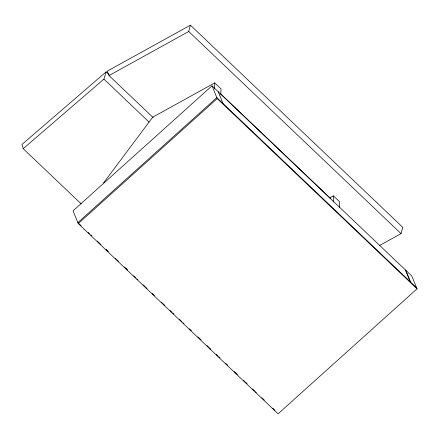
<?xml version="1.0" encoding="UTF-8"?>
<svg xmlns="http://www.w3.org/2000/svg" width="439" height="439" viewBox="0 0 439 439"><rect width="100%" height="100%" fill="white"/><g stroke="black" fill="none" stroke-linecap="round" stroke-linejoin="round"><path stroke-width="0.66" d="M214.589 89.029L214.737 82.9L152.734 117.18L103.566 182.898M220.85 94.292L220.982 88.843L214.737 82.9M333.234 201.984L333.382 195.854L329.832 197.819M339.495 207.246L339.627 201.797L333.382 195.854M190.411 25.177L107.231 71.173L109.026 75.563L188.737 31.487L190.411 25.177L402.728 227.309L401.054 233.619L379.477 245.549M81.253 203.937L23.212 148.678L103.922 79.091L106.167 71.837L109.141 74.668M212.01 85.814L73.044 210.808L78.257 223.583L278.085 413.823L417.05 288.824L411.837 276.054L212.01 85.814L217.223 98.583L417.05 288.824M78.257 223.583L217.223 98.583M106.167 71.837L21.95 144.453L23.212 148.678M188.737 31.487L401.054 233.619M220.762 93.979L330.474 198.428M416.649 287.841L216.822 97.601L77.857 222.6L81.22 225.8M109.026 75.563L153.173 117.597M103.922 79.091L149.062 122.064M88.091 232.33L89.578 233.746M99.988 243.656L100.981 244.6M106.43 249.786L108.411 251.673M115.353 258.28L116.34 259.224M126.256 268.663L127.744 270.078M133.686 275.736L135.673 277.624M146.077 287.534L147.07 288.478M153.019 294.141L154.506 295.557M161.442 302.158L162.435 303.102M172.84 313.012L173.833 313.956M179.282 319.148L181.762 321.507M199.108 338.019L201.089 339.907M207.038 345.57L208.525 346.986M218.929 356.891L219.923 357.834M225.871 363.497L227.852 365.385M234.294 371.52L235.288 372.464M245.692 382.369L247.179 383.785M252.634 388.976L254.615 390.864M90.747 234.87L91.74 235.814M97.195 241.011L99.675 243.371M106.123 249.506L107.111 250.449M117.032 259.893L118.519 261.309M124.467 266.972L126.448 268.86M136.864 278.776L137.857 279.72M143.312 284.911L145.293 286.799M152.234 293.406L153.227 294.349M163.143 303.793L164.63 305.209M170.085 310.4L172.066 312.288M182.975 322.676L183.968 323.62M189.423 328.811L191.404 330.699M197.852 336.839L198.845 337.783M209.255 347.693L210.742 349.109M216.197 354.3L218.183 356.194M235.534 372.711L237.521 374.604M243.469 380.267L244.957 381.683M255.372 391.593L256.365 392.537M261.82 397.734L264.294 400.094M272.882 408.265L274.803 410.097M405.592 270.106L410.405 281.898M405.559 270.073L410.372 281.865M218.221 91.724L223.067 103.549"/></g></svg>
